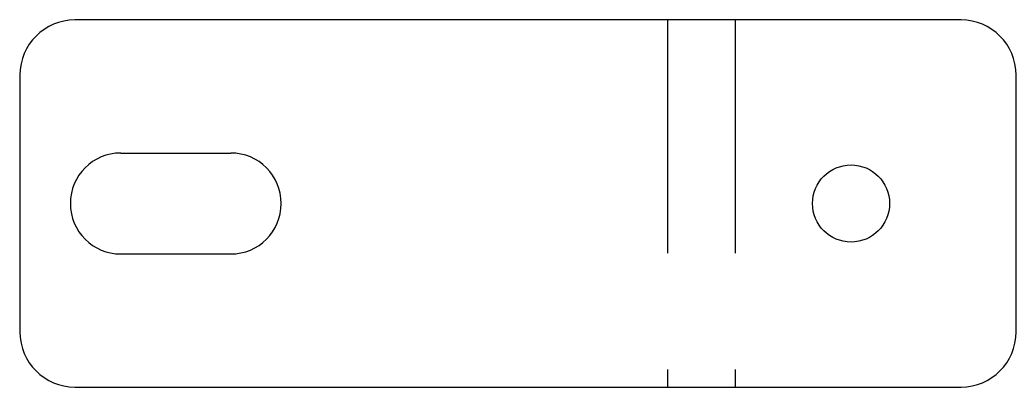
# Model space of a CAD drawing. Extents: x 0 to 54.3, y 0 to 20.
import ezdxf

# ---------------------------------------------------------------- set-up
doc = ezdxf.new("R2010")
doc.units = 0
doc.header["$MEASUREMENT"] = 0
doc.linetypes.add('DASHED', pattern=[19.05, 12.7, -6.35])
doc.layers.get('0').update_dxf_attribs({"linetype": 'CONTINUOUS'})

msp = doc.modelspace()

# ---------------------------------------------------------------- linework, layer by layer
for p, q in [((51.32, 20), (3, 20)), ((0, 17), (0, 3)), ((54.32, 3), (54.32, 17)), ((5.5, 12.75), (11.5, 12.75)), ((5.5, 7.25), (11.5, 7.25)), ((3, 0), (51.32, 0))]:
    msp.add_line(p, q)
at = {"linetype": 'DASHED'}
for p, q in [((35.32, 20), (35.32, 0)), ((39, 20), (39, 0))]:
    msp.add_line(p, q, dxfattribs=at)
msp.add_circle((45.32, 10), 2.1)
for centre, radius, start, end in [((3, 17), 3, 90, 180), ((51.32, 17), 3, 0, 90), ((5.5, 10), 2.75, 90, 270), ((11.5, 10), 2.75, 270, 90), ((3, 3), 3, 180, 270), ((51.32, 3), 3, 270, 0)]:
    msp.add_arc(centre, radius, start, end)

doc.saveas('drawing.dxf')
